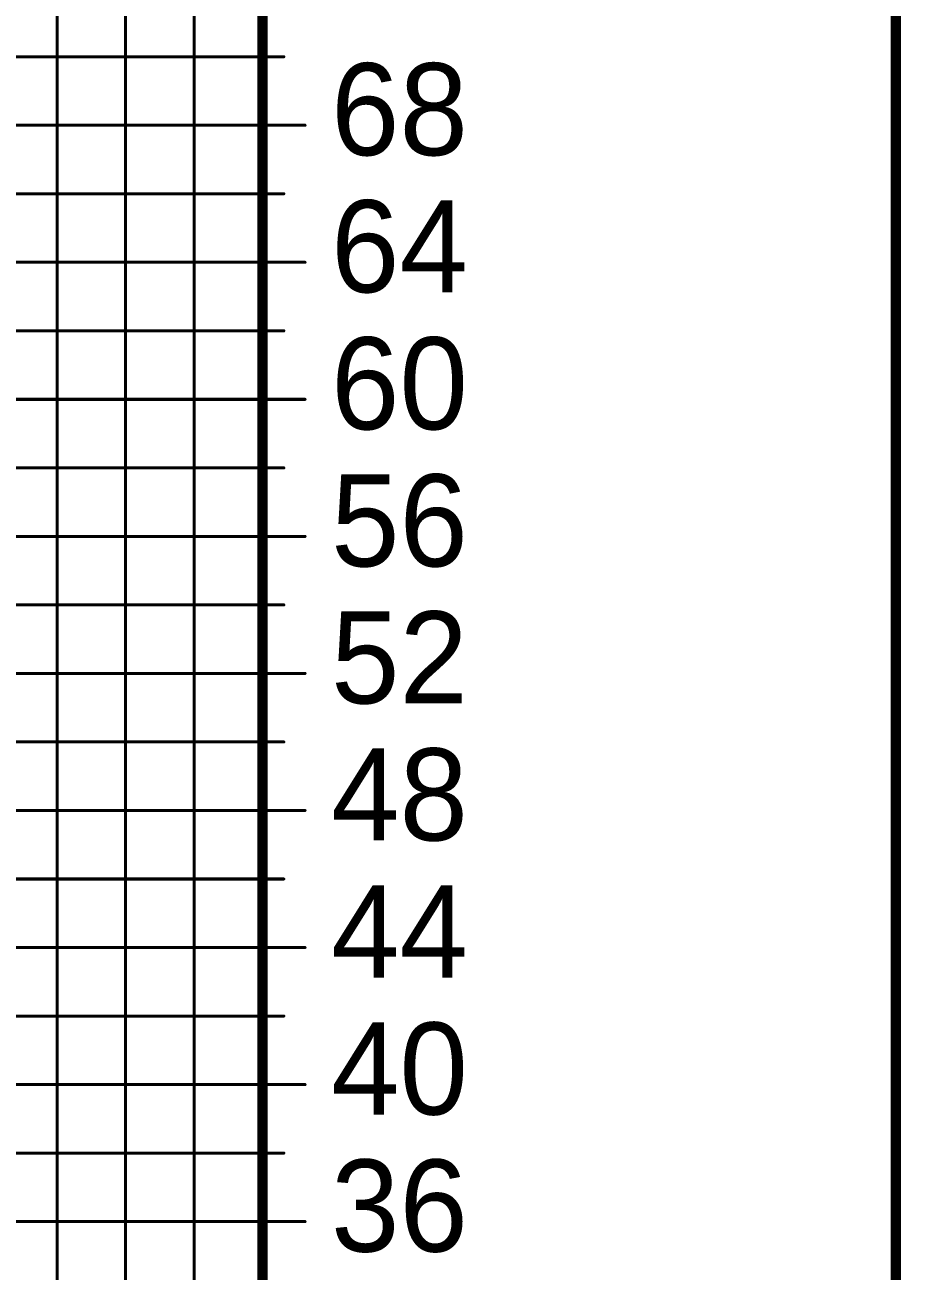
# Model space of a CAD drawing. Header units: millimetres. Extents: x 0 to 841, y 0 to 2540.
# Drawn here: x 785.1 to 836.3, y 2320.1 to 2392.9 of the extents above; entities that cross this region are included whole.
import ezdxf

# ---------------------------------------------------------------- set-up
doc = ezdxf.new("R2010")
doc.units = ezdxf.units.MM
for name, color, linetype in [('Mechanical12', 56, 'Continuous'), ('Mechanical13', 56, 'Continuous'), ('Mechanical7', 56, 'Continuous'), ('Mechanical9', 56, 'Continuous')]:
    doc.layers.add(name, color=color, linetype=linetype)

# ---------------------------------------------------------------- blocks, each defined once
blk = doc.blocks.new('BOASVIEW______B______L_____2__2_32_1_B_3')
at = {"layer": 'Mechanical12', "const_width": 0.6}
blk.add_lwpolyline([(-320, 0), (-320, -210)], dxfattribs=at)
blk.add_lwpolyline([(-320, 0), (-320, -210)], dxfattribs=at)
at = {"layer": 'Mechanical9', "const_width": 0.18}
for points in [[(-320, 0), (-320, -210)], [(-316, 0), (-316, -210)], [(-312, 0), (-312, -210)], [(-308, 0), (-308, -210)], [(-320, -72), (-322.48, -72)], [(-320, -72), (-321.24, -72)], [(0, -72), (-320, -72)], [(-320, -76), (-321.24, -76)], [(0, -76), (-320, -76)], [(-320, -80), (-322.48, -80)], [(-320, -80), (-321.24, -80)], [(0, -80), (-320, -80)], [(-320, -84), (-321.24, -84)], [(0, -84), (-320, -84)], [(-320, -88), (-322.48, -88)], [(-320, -88), (-321.24, -88)], [(0, -88), (-320, -88)], [(-320, -92), (-321.24, -92)], [(0, -92), (-320, -92)], [(-320, -96), (-322.48, -96)], [(-320, -96), (-321.24, -96)], [(0, -96), (-320, -96)], [(-320, -100), (-321.24, -100)], [(0, -100), (-320, -100)], [(-320, -104), (-322.48, -104)], [(-320, -104), (-321.24, -104)], [(0, -104), (-320, -104)], [(-320, -108), (-321.24, -108)], [(0, -108), (-320, -108)], [(-320, -112), (-322.48, -112)], [(-320, -112), (-321.24, -112)], [(0, -112), (-320, -112)], [(-320, -116), (-321.24, -116)], [(0, -116), (-320, -116)], [(-320, -120), (-322.48, -120)], [(-320, -120), (-321.24, -120)], [(0, -120), (-320, -120)], [(-320, -124), (-321.24, -124)], [(0, -124), (-320, -124)], [(-320, -128), (-322.48, -128)], [(-320, -128), (-321.24, -128)], [(0, -128), (-320, -128)], [(-320, -132), (-321.24, -132)], [(0, -132), (-320, -132)], [(-320, -136), (-322.48, -136)], [(-320, -136), (-321.24, -136)], [(0, -136), (-320, -136)], [(-320, -140), (-321.24, -140)], [(0, -140), (-320, -140)]]:
    blk.add_lwpolyline(points, dxfattribs=at)
at = {"layer": 'Mechanical9', "const_width": 0.09}
for points in [[(-322.525, -72, 1), (-322.435, -72, 1)], [(-321.285, -72, 1), (-321.195, -72, 1)], [(-320.045, -72, 1), (-319.955, -72, 1)], [(-320.045, -72, 1), (-319.955, -72, 1)], [(-320.045, -72, 1), (-319.955, -72, 1)], [(-321.285, -76, 1), (-321.195, -76, 1)], [(-320.045, -76, 1), (-319.955, -76, 1)], [(-320.045, -76, 1), (-319.955, -76, 1)], [(-322.525, -80, 1), (-322.435, -80, 1)], [(-321.285, -80, 1), (-321.195, -80, 1)], [(-320.045, -80, 1), (-319.955, -80, 1)], [(-320.045, -80, 1), (-319.955, -80, 1)], [(-320.045, -80, 1), (-319.955, -80, 1)], [(-321.285, -84, 1), (-321.195, -84, 1)], [(-320.045, -84, 1), (-319.955, -84, 1)], [(-320.045, -84, 1), (-319.955, -84, 1)], [(-322.525, -88, 1), (-322.435, -88, 1)], [(-321.285, -88, 1), (-321.195, -88, 1)], [(-320.045, -88, 1), (-319.955, -88, 1)], [(-320.045, -88, 1), (-319.955, -88, 1)], [(-320.045, -88, 1), (-319.955, -88, 1)], [(-321.285, -92, 1), (-321.195, -92, 1)], [(-320.045, -92, 1), (-319.955, -92, 1)], [(-320.045, -92, 1), (-319.955, -92, 1)], [(-322.525, -96, 1), (-322.435, -96, 1)], [(-321.285, -96, 1), (-321.195, -96, 1)], [(-320.045, -96, 1), (-319.955, -96, 1)], [(-320.045, -96, 1), (-319.955, -96, 1)], [(-320.045, -96, 1), (-319.955, -96, 1)], [(-321.285, -100, 1), (-321.195, -100, 1)], [(-320.045, -100, 1), (-319.955, -100, 1)], [(-320.045, -100, 1), (-319.955, -100, 1)], [(-322.525, -104, 1), (-322.435, -104, 1)], [(-321.285, -104, 1), (-321.195, -104, 1)], [(-320.045, -104, 1), (-319.955, -104, 1)], [(-320.045, -104, 1), (-319.955, -104, 1)], [(-320.045, -104, 1), (-319.955, -104, 1)], [(-321.285, -108, 1), (-321.195, -108, 1)], [(-320.045, -108, 1), (-319.955, -108, 1)], [(-320.045, -108, 1), (-319.955, -108, 1)], [(-322.525, -112, 1), (-322.435, -112, 1)], [(-321.285, -112, 1), (-321.195, -112, 1)], [(-320.045, -112, 1), (-319.955, -112, 1)], [(-320.045, -112, 1), (-319.955, -112, 1)], [(-320.045, -112, 1), (-319.955, -112, 1)], [(-321.285, -116, 1), (-321.195, -116, 1)], [(-320.045, -116, 1), (-319.955, -116, 1)], [(-320.045, -116, 1), (-319.955, -116, 1)], [(-322.525, -120, 1), (-322.435, -120, 1)], [(-321.285, -120, 1), (-321.195, -120, 1)], [(-320.045, -120, 1), (-319.955, -120, 1)], [(-320.045, -120, 1), (-319.955, -120, 1)], [(-320.045, -120, 1), (-319.955, -120, 1)], [(-321.285, -124, 1), (-321.195, -124, 1)], [(-320.045, -124, 1), (-319.955, -124, 1)], [(-320.045, -124, 1), (-319.955, -124, 1)], [(-322.525, -128, 1), (-322.435, -128, 1)], [(-321.285, -128, 1), (-321.195, -128, 1)], [(-320.045, -128, 1), (-319.955, -128, 1)], [(-320.045, -128, 1), (-319.955, -128, 1)], [(-320.045, -128, 1), (-319.955, -128, 1)], [(-321.285, -132, 1), (-321.195, -132, 1)], [(-320.045, -132, 1), (-319.955, -132, 1)], [(-320.045, -132, 1), (-319.955, -132, 1)], [(-322.525, -136, 1), (-322.435, -136, 1)], [(-321.285, -136, 1), (-321.195, -136, 1)], [(-320.045, -136, 1), (-319.955, -136, 1)], [(-320.045, -136, 1), (-319.955, -136, 1)], [(-320.045, -136, 1), (-319.955, -136, 1)], [(-321.285, -140, 1), (-321.195, -140, 1)], [(-320.045, -140, 1), (-319.955, -140, 1)], [(-320.045, -140, 1), (-319.955, -140, 1)]]:
    blk.add_lwpolyline(points, format="xyb", close=True, dxfattribs=at)
at = {"layer": 'Mechanical7'}
for s, p in [('36', (-324, -70.248)), ('40', (-324, -78.248)), ('44', (-324, -86.248)), ('48', (-324, -94.248)), ('52', (-324, -102.248)), ('56', (-324, -110.248)), ('60', (-324, -118.248)), ('64', (-324, -126.248)), ('68', (-324, -134.248))]:
    blk.add_text(s, height=5.3763, rotation=180, dxfattribs=at).set_placement(p)

msp = doc.modelspace()

# ---------------------------------------------------------------- linework, layer by layer
at = {"layer": 'Mechanical13', "const_width": 0.6}
msp.add_lwpolyline([(836, 1951), (836, 2535)], dxfattribs=at)

# ---------------------------------------------------------------- block references
at = {"rotation": 180}
msp.add_blockref('BOASVIEW______B______L_____2__2_32_1_B_3', (479, 2251), dxfattribs=at)

doc.saveas('drawing.dxf')
